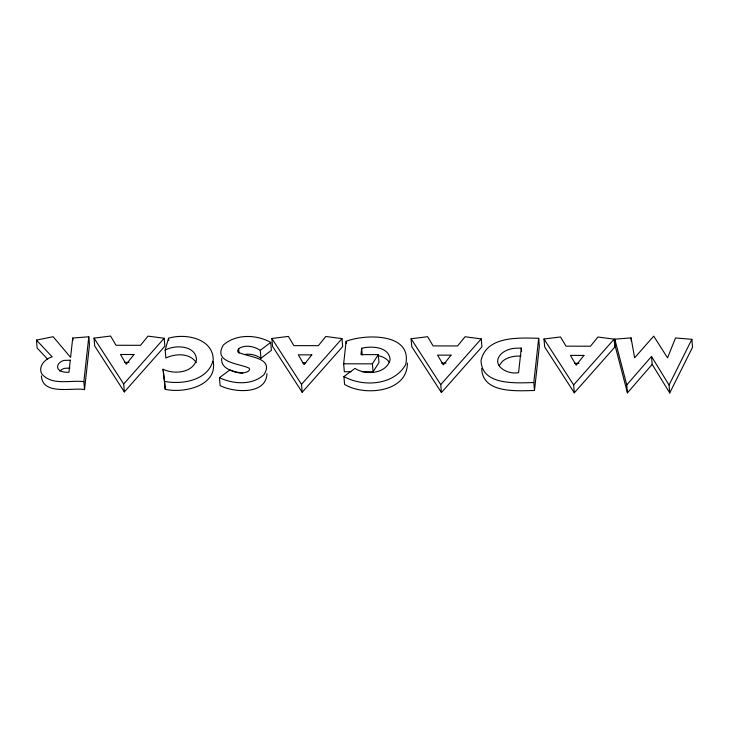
<?xml version="1.0" encoding="UTF-8"?>
<svg xmlns="http://www.w3.org/2000/svg" width="729" height="729" viewBox="0 0 729 729"><rect width="100%" height="100%" fill="white"/><g stroke="black" fill="none" stroke-linecap="round" stroke-linejoin="round"><path stroke-width="1.09" d="M41.389 375.891C42.391 395.829 73.055 387.263 84.537 389.587L89.476 344.699L88.792 336.78L72.718 338.056L70.595 357.392L53.135 336.707L36.45 340.088L37.133 348.015L47.622 359.206M84.537 389.587L83.862 381.659L88.792 336.78M350.959 371.726L344.334 371.717L343.651 363.789L346.12 341.309C365.01 333.964 412.833 332.652 405.652 364.628C393.906 385.377 363.215 387.309 343.915 376.538L354.968 368.4C365.712 375.38 386.206 374.077 390.133 359.807C389.304 346.594 371.498 345.81 361.675 348.252L360.973 354.613L378.296 354.649L378.971 362.577L373.075 371.772L362.021 371.754M521.29 348.07L518.592 372.619C507.275 375.116 489.606 364.819 501.78 353.337A19.182 12.785 -4.9 0 1 514.628 348.271L521.29 348.07L521.581 351.46M533.81 382.561L538.676 338.311C519.504 337.846 486.544 335.622 481.04 360.49C481.596 385.978 517.007 382.871 533.81 382.561L534.494 390.489C517.69 390.799 482.279 393.906 481.714 368.418M534.494 390.489L539.36 346.239L538.676 338.311M165.164 350.084L168.517 338.256C185.084 333.035 213.078 338.338 213.232 359.716C208.676 380.301 182.387 384.93 164.554 381.376L163.059 369.211C173.821 374.615 192.903 373.157 196.548 359.552C195.536 345.145 174.942 344.607 165.164 350.084L165.838 358.003C175.416 353.492 189.85 352.727 196.356 362.687M244.725 354.431C250.439 353.583 256.161 355.041 260.936 358.258L260.262 350.339C254.102 346.239 245.19 344.425 238.656 348.617L237.636 350.813L238 352.016C246.967 357.356 275.188 357.046 263.898 374.761C252.079 385.623 233.08 384.192 219.438 377.677L220.122 385.605C233.508 392.557 266.295 395.127 266.951 373.658M691.867 339.313L692.55 347.232L669.741 392.949L669.058 385.03L691.867 339.313L675.51 337.964L667.554 357.866L653.722 336.142L634.631 357.793L631.059 337.892L614.793 339.167L615.467 347.095L627.441 392.867L652.173 364.372L651.489 356.454L626.767 384.939L627.441 392.867M499.155 365.748L502.454 361.265A19.182 12.785 -4.9 0 1 515.303 356.199L521.053 355.989M373.075 371.772L372.391 363.853L378.296 354.649M124.367 391.92L123.684 384.001L164.18 338.256L147.996 336.124L140.542 345.309L116.02 345.264L110.589 336.051L94.041 338.119L94.715 346.047L124.367 391.92L164.863 346.184L164.18 338.256M302.189 392.275L301.505 384.356L342.001 338.621L325.827 336.479L318.363 345.674L293.842 345.619L288.411 336.406L271.862 338.475L272.546 346.403L302.189 392.275L342.685 346.539L342.001 338.621M441.419 392.557L440.744 384.63L481.24 338.894L465.056 336.762L457.602 345.947L433.081 345.901L427.641 336.689L411.101 338.757L411.776 346.676L441.419 392.557L481.924 346.822L481.24 338.894M574.315 392.822L573.632 384.903L614.128 339.158L597.953 337.026L590.49 346.211L565.968 346.166L560.537 336.953L543.989 339.021L544.672 346.949L574.315 392.822L614.811 347.086L614.128 339.158M260.262 350.339L270.714 342.402C256.517 334.465 236.16 333.754 223.457 344.908C212.267 362.605 239.586 363.461 249.209 368.191L249.582 369.321L248.707 371.052C242.967 374.424 235.494 372.883 229.872 369.94L219.438 377.677M260.936 358.258L271.398 350.321L270.714 342.402M124.541 362.413L129.042 362.422M302.362 362.769L305.733 362.778M441.601 363.051L446.093 363.06M574.488 363.315L578.99 363.324M343.651 363.789L372.391 363.853M83.862 381.659C70.595 379.882 51.604 386.015 41.699 373.777C37.917 366.222 45.18 358.759 52.187 356.882L36.45 340.088M69.993 368.036L64.489 368.345A10.06 6.707 -4.9 0 0 59.787 371.198M163.059 369.211L165.237 389.304C183.489 393.478 217.679 386.151 213.214 361.447M378.059 355.624C382.424 356.417 386.844 358.55 389.395 362.295M242.784 373.284C234.647 371.653 220.623 369.667 221.652 358.386M543.989 339.021L573.632 384.903M411.101 338.757L440.744 384.63M271.862 338.475L301.505 384.356M94.041 338.119L123.684 384.001M651.489 356.454L669.058 385.03M652.173 364.372L669.741 392.949M614.793 339.167L626.767 384.939M631.059 337.892L631.35 341.281M361.675 348.252L362.258 355.041M346.12 341.309L346.321 343.569M343.915 376.538L344.589 384.465C364.272 396.394 407.629 392.548 407.374 363.078M238.656 348.617L239.048 353.146M168.517 338.256L168.709 340.516M164.554 381.376L165.237 389.304M72.718 338.056L72.918 340.325M70.285 360.199L68.954 372.291C65.1 372.364 60.607 372.154 58.019 368.865L57.564 366.55A10.06 6.707 -4.9 0 1 63.806 360.418L70.285 360.199M133.981 354.513L126.254 364.29L120.485 354.485L133.981 354.513M311.812 354.868L304.084 364.646L298.307 354.841L311.812 354.868M451.041 355.151L443.314 364.919L437.546 355.123L451.041 355.151M583.938 355.415L576.211 365.193L570.433 355.387L583.938 355.415"/></g></svg>
